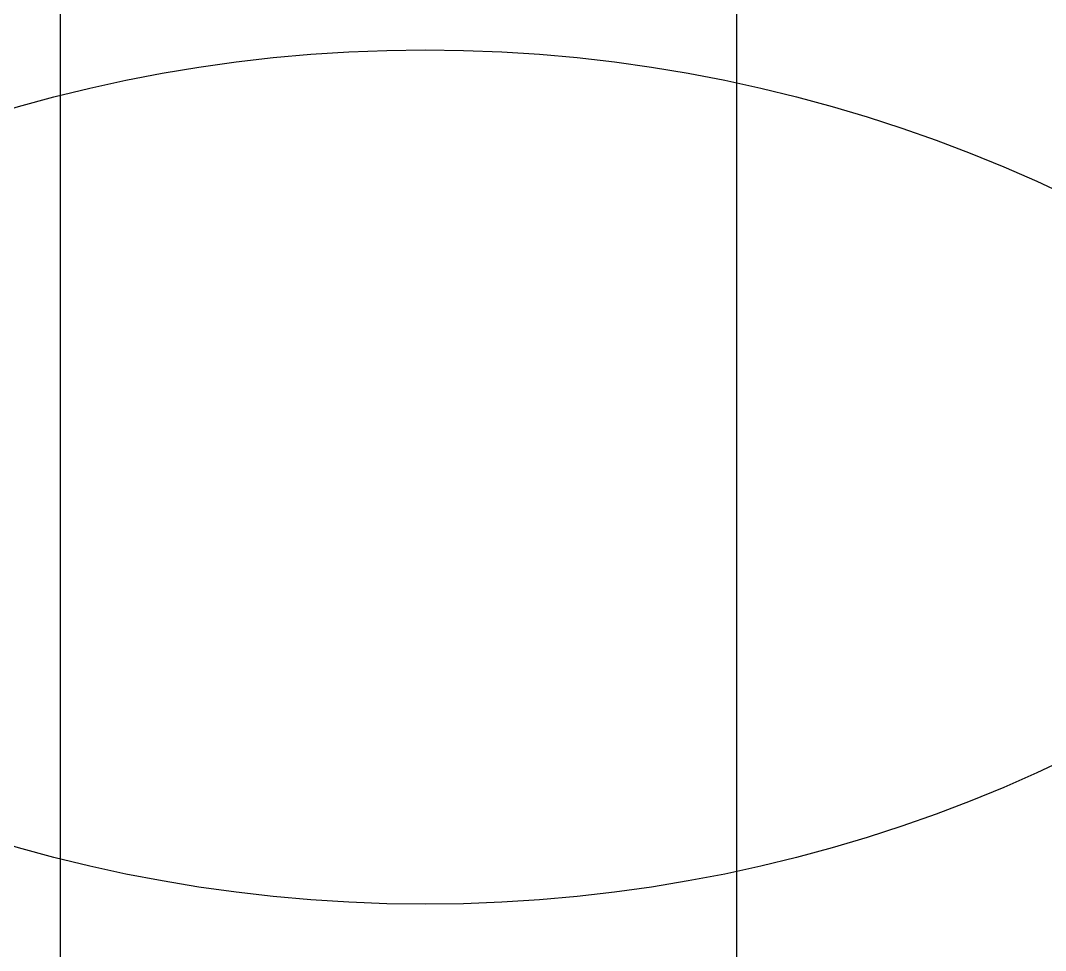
# Model space of a CAD drawing. Header units: metres. Extents: x 1610 to 5629, y 732 to 3974.
# Drawn here: x 1620.33644 to 1620.38269, y 732.0165 to 732.05844 of the extents above; entities that cross this region are included whole.
import ezdxf

# ---------------------------------------------------------------- set-up
doc = ezdxf.new("R2010")
doc.units = ezdxf.units.M
doc.header["$MEASUREMENT"] = 0
doc.layers.add('BLK_2_FLR_0_WASH', color=60, linetype='Continuous')

msp = doc.modelspace()

# ---------------------------------------------------------------- linework, layer by layer
at = {"layer": 'BLK_2_FLR_0_WASH', "color": 60}
for points in [[(1620.548179, 732.343472), (1620.548179, 731.994021), (1620.368756, 731.994021), (1620.368756, 732.343472)], [(1620.548179, 732.343472), (1620.548179, 731.994021), (1620.368756, 731.994021), (1620.368756, 732.343472)], [(1620.548179, 732.343472), (1620.548179, 731.994021), (1620.368756, 731.994021), (1620.368756, 732.343472)], [(1620.548179, 732.343472), (1620.548179, 731.994021), (1620.368756, 731.994021), (1620.368756, 732.343472)], [(1620.548179, 732.343472), (1620.548179, 731.994021), (1620.368756, 731.994021), (1620.368756, 732.343472)], [(1620.548179, 732.343472), (1620.548179, 731.994021), (1620.368756, 731.994021), (1620.368756, 732.343472)], [(1620.548179, 732.343472), (1620.548179, 731.994021), (1620.368756, 731.994021), (1620.368756, 732.343472)], [(1620.548179, 732.343472), (1620.548179, 731.994021), (1620.368756, 731.994021), (1620.368756, 732.343472)], [(1620.548179, 732.343472), (1620.548179, 731.994021), (1620.368756, 731.994021), (1620.368756, 732.343472)], [(1620.548179, 732.343472), (1620.548179, 731.994021), (1620.368756, 731.994021), (1620.368756, 732.343472)], [(1620.548179, 732.343472), (1620.548179, 731.994021), (1620.368756, 731.994021), (1620.368756, 732.343472)], [(1620.548179, 732.343472), (1620.548179, 731.994021), (1620.368756, 731.994021), (1620.368756, 732.343472)], [(1620.548179, 732.343472), (1620.548179, 731.994021), (1620.368756, 731.994021), (1620.368756, 732.343472)], [(1620.548179, 732.343472), (1620.548179, 731.994021), (1620.368756, 731.994021), (1620.368756, 732.343472)], [(1620.517664, 732.324461), (1620.517664, 731.97501), (1620.338241, 731.97501), (1620.338241, 732.324461)], [(1620.517664, 732.324461), (1620.517664, 731.97501), (1620.338241, 731.97501), (1620.338241, 732.324461)], [(1620.517664, 732.324461), (1620.517664, 731.97501), (1620.338241, 731.97501), (1620.338241, 732.324461)], [(1620.517664, 732.324461), (1620.517664, 731.97501), (1620.338241, 731.97501), (1620.338241, 732.324461)], [(1620.517664, 732.324461), (1620.517664, 731.97501), (1620.338241, 731.97501), (1620.338241, 732.324461)], [(1620.517664, 732.324461), (1620.517664, 731.97501), (1620.338241, 731.97501), (1620.338241, 732.324461)], [(1620.517664, 732.324461), (1620.517664, 731.97501), (1620.338241, 731.97501), (1620.338241, 732.324461)], [(1620.517664, 732.324461), (1620.517664, 731.97501), (1620.338241, 731.97501), (1620.338241, 732.324461)], [(1620.517664, 732.324461), (1620.517664, 731.97501), (1620.338241, 731.97501), (1620.338241, 732.324461)], [(1620.517664, 732.324461), (1620.517664, 731.97501), (1620.338241, 731.97501), (1620.338241, 732.324461)], [(1620.517664, 732.324461), (1620.517664, 731.97501), (1620.338241, 731.97501), (1620.338241, 732.324461)], [(1620.517664, 732.324461), (1620.517664, 731.97501), (1620.338241, 731.97501), (1620.338241, 732.324461)], [(1620.517664, 732.324461), (1620.517664, 731.97501), (1620.338241, 731.97501), (1620.338241, 732.324461)], [(1620.517664, 732.324461), (1620.517664, 731.97501), (1620.338241, 731.97501), (1620.338241, 732.324461)]]:
    msp.add_lwpolyline(points, close=True, dxfattribs=at)
at = {"layer": 'BLK_2_FLR_0_WASH', "color": 56}
for points in [[(1620.548179, 732.343472), (1620.548179, 731.994021), (1620.368756, 731.994021), (1620.368756, 732.343472)], [(1620.548179, 732.343472), (1620.548179, 731.994021), (1620.368756, 731.994021), (1620.368756, 732.343472)], [(1620.548179, 732.343472), (1620.548179, 731.994021), (1620.368756, 731.994021), (1620.368756, 732.343472)], [(1620.548179, 732.343472), (1620.548179, 731.994021), (1620.368756, 731.994021), (1620.368756, 732.343472)], [(1620.548179, 732.343472), (1620.548179, 731.994021), (1620.368756, 731.994021), (1620.368756, 732.343472)], [(1620.548179, 732.343472), (1620.548179, 731.994021), (1620.368756, 731.994021), (1620.368756, 732.343472)], [(1620.548179, 732.343472), (1620.548179, 731.994021), (1620.368756, 731.994021), (1620.368756, 732.343472)], [(1620.548179, 732.343472), (1620.548179, 731.994021), (1620.368756, 731.994021), (1620.368756, 732.343472)], [(1620.548179, 732.343472), (1620.548179, 731.994021), (1620.368756, 731.994021), (1620.368756, 732.343472)], [(1620.548179, 732.343472), (1620.548179, 731.994021), (1620.368756, 731.994021), (1620.368756, 732.343472)], [(1620.548179, 732.343472), (1620.548179, 731.994021), (1620.368756, 731.994021), (1620.368756, 732.343472)], [(1620.548179, 732.343472), (1620.548179, 731.994021), (1620.368756, 731.994021), (1620.368756, 732.343472)], [(1620.548179, 732.343472), (1620.548179, 731.994021), (1620.368756, 731.994021), (1620.368756, 732.343472)], [(1620.548179, 732.343472), (1620.548179, 731.994021), (1620.368756, 731.994021), (1620.368756, 732.343472)], [(1620.517664, 732.324461), (1620.517664, 731.97501), (1620.338241, 731.97501), (1620.338241, 732.324461)], [(1620.517664, 732.324461), (1620.517664, 731.97501), (1620.338241, 731.97501), (1620.338241, 732.324461)], [(1620.517664, 732.324461), (1620.517664, 731.97501), (1620.338241, 731.97501), (1620.338241, 732.324461)], [(1620.517664, 732.324461), (1620.517664, 731.97501), (1620.338241, 731.97501), (1620.338241, 732.324461)], [(1620.517664, 732.324461), (1620.517664, 731.97501), (1620.338241, 731.97501), (1620.338241, 732.324461)], [(1620.517664, 732.324461), (1620.517664, 731.97501), (1620.338241, 731.97501), (1620.338241, 732.324461)], [(1620.517664, 732.324461), (1620.517664, 731.97501), (1620.338241, 731.97501), (1620.338241, 732.324461)], [(1620.517664, 732.324461), (1620.517664, 731.97501), (1620.338241, 731.97501), (1620.338241, 732.324461)], [(1620.517664, 732.324461), (1620.517664, 731.97501), (1620.338241, 731.97501), (1620.338241, 732.324461)], [(1620.517664, 732.324461), (1620.517664, 731.97501), (1620.338241, 731.97501), (1620.338241, 732.324461)], [(1620.517664, 732.324461), (1620.517664, 731.97501), (1620.338241, 731.97501), (1620.338241, 732.324461)], [(1620.517664, 732.324461), (1620.517664, 731.97501), (1620.338241, 731.97501), (1620.338241, 732.324461)], [(1620.517664, 732.324461), (1620.517664, 731.97501), (1620.338241, 731.97501), (1620.338241, 732.324461)], [(1620.517664, 732.324461), (1620.517664, 731.97501), (1620.338241, 731.97501), (1620.338241, 732.324461)]]:
    msp.add_lwpolyline(points, close=True, dxfattribs=at)
at = {"layer": 'BLK_2_FLR_0_WASH', "color": 60}
for centre in [(1620.354702, 732.085634), (1620.354702, 732.085634), (1620.354702, 732.085634), (1620.354702, 732.085634), (1620.354702, 732.085634), (1620.354702, 732.085634), (1620.354702, 732.085634), (1620.354702, 732.085634), (1620.354702, 732.085634), (1620.354702, 732.085634), (1620.354702, 732.085634), (1620.354702, 732.085634), (1620.354702, 732.085634), (1620.354702, 732.085634), (1620.354702, 732.049034), (1620.354702, 732.049034), (1620.354702, 732.049034), (1620.354702, 732.049034), (1620.354702, 732.049034), (1620.354702, 732.049034), (1620.354702, 732.049034), (1620.354702, 732.049034), (1620.354702, 732.049034), (1620.354702, 732.049034), (1620.354702, 732.049034), (1620.354702, 732.049034), (1620.354702, 732.049034), (1620.354702, 732.049034), (1620.354702, 732.03887), (1620.354702, 732.03887), (1620.354702, 732.03887), (1620.354702, 732.03887), (1620.354702, 732.03887), (1620.354702, 732.03887), (1620.354702, 732.03887), (1620.354702, 732.03887), (1620.354702, 732.03887), (1620.354702, 732.03887), (1620.354702, 732.03887), (1620.354702, 732.03887), (1620.354702, 732.03887), (1620.354702, 732.03887), (1620.354702, 731.990066), (1620.354702, 731.990066), (1620.354702, 731.990066), (1620.354702, 731.990066), (1620.354702, 731.990066), (1620.354702, 731.990066), (1620.354702, 731.990066), (1620.354702, 731.990066), (1620.354702, 731.990066), (1620.354702, 731.990066), (1620.354702, 731.990066), (1620.354702, 731.990066), (1620.354702, 731.990066), (1620.354702, 731.990066)]:
    msp.add_circle(centre, 0.067049, dxfattribs=at)

doc.saveas('drawing.dxf')
